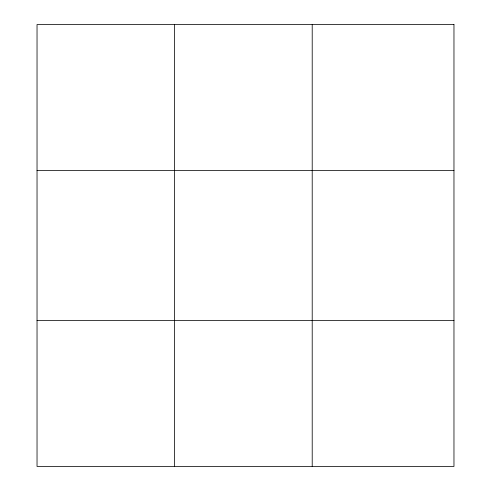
<?xml version="1.0" encoding="UTF-8"?>
<svg xmlns="http://www.w3.org/2000/svg" width="491" height="491" viewBox="0 0 491 491"><rect width="100%" height="100%" fill="white"/><g stroke="black" fill="none" stroke-linecap="round" stroke-linejoin="round"><path stroke-width="0.74" d="M174.618 24.55L174.618 466.45M312.208 24.55L312.208 466.45M37.034 170.377L453.966 170.377M37.034 320.623L453.966 320.623M453.966 24.55L453.966 466.45L37.034 466.45L37.034 24.55L453.966 24.55"/></g></svg>
